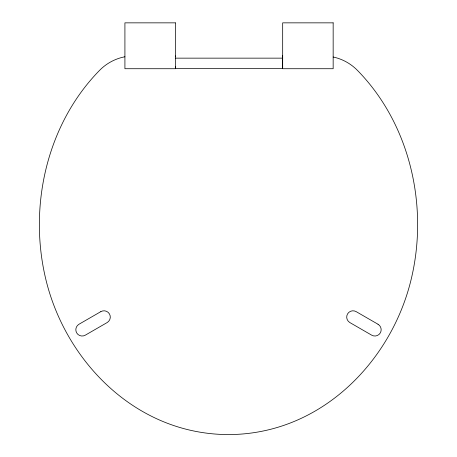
<?xml version="1.0" encoding="UTF-8"?>
<svg xmlns="http://www.w3.org/2000/svg" width="457" height="457" viewBox="0 0 457 457"><rect width="100%" height="100%" fill="white"/><g stroke="black" fill="none" stroke-linecap="round" stroke-linejoin="round"><path stroke-width="0.69" d="M175.397 56.645L175.397 55.903M175.397 66.448L175.414 68.367L282.58 68.367L282.677 66.448M282.677 57.325L282.58 68.367M124.915 56.782L124.355 56.879A48.276 48.276 0 0 0 99.163 70.789C47.277 124.036 28.808 204.633 45.134 276.359C61.598 349.588 118.009 414.985 193.025 430.837A170.592 170.592 0 0 0 263.975 430.837C338.991 414.985 395.402 349.588 411.866 276.359C428.192 204.633 409.723 124.036 357.837 70.789A48.276 48.276 0 0 0 335.798 57.639L333.159 57.005M282.58 56.331L282.677 55.903M175.414 58.148L282.58 58.148M282.58 55.903L282.677 56.645M100.837 311.634L78.975 324.253A6.312 6.312 0 0 0 76.667 332.873A6.312 6.312 0 0 0 85.288 335.181L107.149 322.562A6.312 6.312 0 0 0 109.457 313.942A6.312 6.312 0 0 0 100.837 311.634M175.397 22.85L124.915 22.85L124.915 68.721L175.397 68.721L175.397 22.85M333.159 22.85L282.677 22.85L282.677 68.721L333.159 68.721L333.159 22.85M378.025 324.253L356.163 311.634A6.312 6.312 0 0 0 347.543 313.942A6.312 6.312 0 0 0 349.851 322.562L371.712 335.181A6.312 6.312 0 0 0 380.333 332.873A6.312 6.312 0 0 0 378.025 324.253"/></g></svg>
